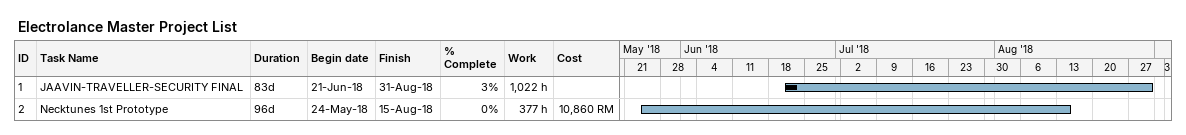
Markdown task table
Electrolance Master Project List

| ID | Task | Duration | Start | Finish | % complete | Work (h) | Cost (RM) |
|---|---|---|---|---|---|---|---|
| 1 | JAAVIN-TRAVELLER-SECURITY FINAL | 83d | 2018-06-21 | 2018-08-31 | 3 | 1022 |  |
| 2 | Necktunes 1st Prototype | 96d | 2018-05-24 | 2018-08-15 | 0 | 377 | 10860 |
